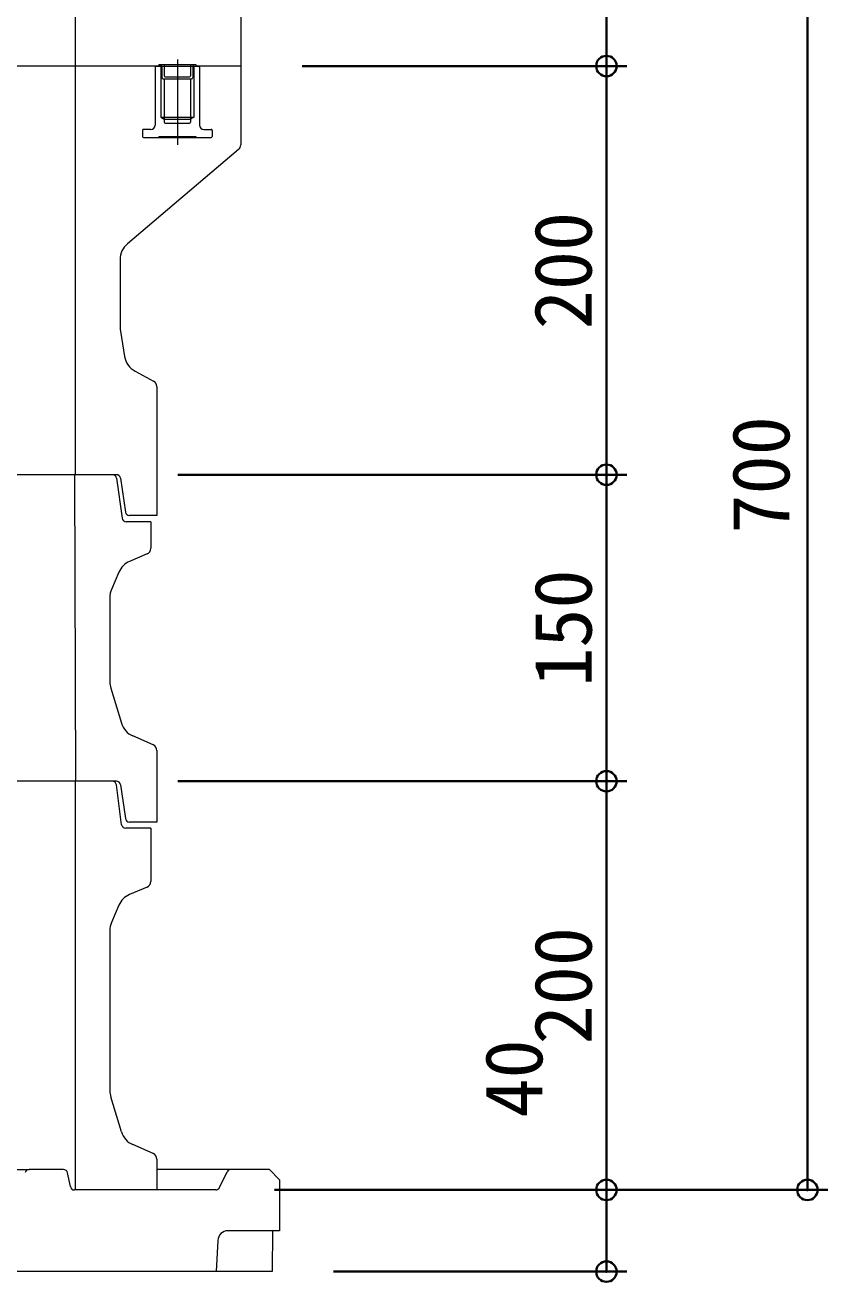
# Model space of a CAD drawing. Units: millimetres at full size, sheet at 1:20. Extents: x -5952 to 5966, y -3160 to 3160.
# Drawn here: x 822 to 1214, y 1835 to 2450 of the extents above; entities that cross this region are included whole.
import ezdxf
from ezdxf.enums import TextEntityAlignment as Align

# ---------------------------------------------------------------- set-up
doc = ezdxf.new("R2010")
doc.units = ezdxf.units.MM
doc.header["$LTSCALE"] = 20
doc.header["$PDMODE"] = 32
doc.header["$PDSIZE"] = 10
doc.layers.add('0-7_躯体', color=7, linetype='Continuous', lineweight=9)
doc.layers.add('0-C_寸法', color=1, linetype='Continuous', lineweight=40)
doc.styles.add('ＭＳ ゴシック', font='')
doc.styles.get('ＭＳ ゴシック').set_extended_font_data('MS Gothic')

msp = doc.modelspace()

# ---------------------------------------------------------------- linework, layer by layer
at = {"layer": '0-7_躯体'}
for p, q in [((846.24, 2479.98), (846.24, 2429.98)), ((927.24, 2479.98), (927.24, 2429.98)), ((887.24, 2429.98), (596.24, 2429.98)), ((846.24, 2429.98), (846.24, 2229.98)), ((885.84, 2429.98), (885.34, 2429.49)), ((885.34, 2429.49), (885.34, 2400.99)), ((887.24, 2430.74), (905.24, 2430.74)), ((887.24, 2430.74), (887.24, 2429.98)), ((888.24, 2429.98), (887.24, 2429.98)), ((888.24, 2429.98), (888.24, 2404.98)), ((888.24, 2429.98), (888.69, 2429.7)), ((888.73, 2429.49), (888.73, 2424.23)), ((889.74, 2430.74), (889.74, 2425.24)), ((896.24, 2433.21), (896.24, 2391.49)), ((902.74, 2430.74), (902.74, 2425.24)), ((903.74, 2429.49), (903.74, 2424.23)), ((904.24, 2429.98), (903.79, 2429.7)), ((904.24, 2429.98), (904.24, 2404.98)), ((904.24, 2429.98), (905.24, 2429.98)), ((904.24, 2429.98), (906.63, 2429.98)), ((905.24, 2430.74), (905.24, 2429.98)), ((927.24, 2429.98), (905.24, 2429.98)), ((906.63, 2429.98), (907.14, 2429.49)), ((907.14, 2429.49), (907.14, 2400.99)), ((927.24, 2429.98), (927.24, 2391.39)), ((889.24, 2423.73), (903.23, 2423.73)), ((889.84, 2423.73), (889.84, 2403.99)), ((890.24, 2424.74), (902.24, 2424.74)), ((902.64, 2423.73), (902.64, 2403.99)), ((888.24, 2404.98), (904.24, 2404.98)), ((888.24, 2404.98), (889.84, 2403.99)), ((904.24, 2404.98), (902.64, 2403.99)), ((883.33, 2398.99), (879.68, 2398.99)), ((889.84, 2403.99), (889.84, 2402.49)), ((889.84, 2403.99), (902.64, 2403.99)), ((890.34, 2401.99), (902.13, 2401.99)), ((902.64, 2403.99), (902.64, 2402.49)), ((909.13, 2398.99), (912.79, 2398.99)), ((879.18, 2398.49), (879.18, 2395.48)), ((879.68, 2394.99), (912.79, 2394.99)), ((887.24, 2395.48), (905.24, 2395.48)), ((887.24, 2395.48), (887.24, 2394.99)), ((905.24, 2395.48), (905.24, 2394.99)), ((913.28, 2398.49), (913.28, 2395.48)), ((926.15, 2389.09), (871.83, 2342.98)), ((868.23, 2335.3), (868.23, 2301.81)), ((868.37, 2300.16), (870.43, 2287.85)), ((875.58, 2280.66), (884.65, 2275.83)), ((886.23, 2273.19), (886.23, 2229.98)), ((866.49, 2229.98), (596.24, 2229.98)), ((845.99, 2229.98), (846.49, 2079.98)), ((866.47, 2228.26), (869.23, 2208.71)), ((868.47, 2228.26), (870.81, 2211.7)), ((886.23, 2229.98), (886.23, 2209.99)), ((886.23, 2209.99), (872.79, 2209.99)), ((883.23, 2206.99), (871.2, 2206.99)), ((883.23, 2206.99), (883.23, 2193.96)), ((881.41, 2191.2), (872.91, 2187.56)), ((867.66, 2182.3), (864.04, 2173.87)), ((863.24, 2169.93), (863.24, 2128.47)), ((863.66, 2125.56), (868.89, 2108.39)), ((884.43, 2097.77), (874.45, 2102.14)), ((866.49, 2079.98), (596.24, 2079.98)), ((846.24, 2079.98), (846.24, 1879.98)), ((869.01, 2058.72), (866.47, 2078.24)), ((868.47, 2078.26), (870.81, 2061.7)), ((883.24, 2056.99), (870.99, 2056.99)), ((883.24, 2056.99), (883.24, 2030.96)), ((881.42, 2028.21), (872.92, 2024.56)), ((867.67, 2019.3), (864.05, 2010.87)), ((863.24, 2006.93), (863.24, 1928.47)), ((868.9, 1908.39), (863.67, 1925.56)), ((884.44, 1897.77), (874.46, 1902.14)), ((886.24, 1895.02), (886.24, 1879.98)), ((368.75, 1889.99), (823.73, 1889.99)), ((840.6, 1889.99), (823.73, 1889.99)), ((843.92, 1881.59), (842.56, 1888.37)), ((921.24, 1889.99), (886.24, 1889.99)), ((916.79, 1881.09), (920.68, 1888.88)), ((946.24, 1884.99), (946.24, 1859.99)), ((886.24, 1879.98), (845.88, 1879.98)), ((915, 1879.98), (845.88, 1879.98)), ((946.24, 1859.99), (920.99, 1859.99)), ((942.79, 1859.99), (942.65, 1839.99)), ((916, 1855.23), (915.24, 1839.99)), ((942.65, 1839.99), (596.24, 1839.99))]:
    msp.add_line(p, q, dxfattribs=at)
for points in [[(885.84, 2429.98), (888.24, 2429.98), (904.24, 2429.98)], [(886.23, 2095.02), (886.23, 2059.99), (872.79, 2059.99)], [(946.24, 1884.99), (941.24, 1889.99), (921.24, 1889.99)]]:
    msp.add_lwpolyline(points, dxfattribs=at)
for centre, radius, start, end in [((888.24, 2429.49), 0.5, 0, 90), ((904.24, 2429.49), 0.5, 90, 180), ((889.24, 2424.23), 0.5, 180, 270), ((890.24, 2425.24), 0.5, 180, 270), ((902.24, 2425.24), 0.5, 270, 0), ((903.23, 2424.23), 0.5, 270, 0), ((879.68, 2398.49), 0.5, 90, 180), ((883.33, 2400.99), 2, 270, 0), ((890.34, 2402.49), 0.5, 180, 270), ((902.13, 2402.49), 0.5, 270, 0), ((909.13, 2400.99), 2, 180, 270), ((912.79, 2398.49), 0.5, 0, 90), ((879.68, 2395.48), 0.5, 180, 270), ((912.79, 2395.48), 0.5, 270, 0), ((924.24, 2391.39), 3, 309.805, 0), ((878.23, 2335.3), 10, 129.806, 180), ((878.23, 2301.81), 10, 180, 189.462), ((880.29, 2289.49), 10, 189.462, 241.928), ((883.23, 2273.19), 3, 0, 61.927), ((864.5, 2227.98), 2, 7.999, 90), ((866.49, 2227.98), 2, 7.999, 90), ((871.2, 2208.98), 2, 187.999, 270), ((872.79, 2211.99), 2, 187.999, 270), ((880.24, 2193.96), 3, 293.199, 0), ((876.85, 2178.36), 10, 113.199, 156.801), ((873.23, 2169.93), 10, 156.801, 180), ((873.23, 2128.47), 10, 180, 196.928), ((878.46, 2111.3), 10, 196.928, 246.371), ((883.23, 2095.02), 3, 0, 66.371), ((864.48, 2077.98), 2, 7.431, 90), ((866.49, 2077.98), 2, 7.999, 90), ((872.79, 2061.99), 2, 187.999, 270), ((870.99, 2058.98), 2, 187.431, 270), ((880.24, 2030.96), 3, 293.199, 0), ((876.85, 2015.36), 10, 113.199, 156.801), ((873.24, 2006.93), 10, 156.801, 180), ((873.24, 1928.47), 10, 180, 196.928), ((878.46, 1911.3), 10, 196.928, 246.371), ((883.24, 1895.02), 3, 0, 66.371), ((823.73, 1887.99), 2, 90, 163.3), ((840.6, 1887.99), 2, 11.309, 90), ((922.48, 1887.99), 2, 90, 153.435), ((845.88, 1881.98), 2, 191.309, 270), ((915, 1881.98), 2, 270, 333.435), ((920.99, 1854.98), 5, 90, 177.138)]:
    msp.add_arc(centre, radius, start, end, dxfattribs=at)
at = {"layer": '0-C_寸法'}
for p, q in [((1204.38, 2579.98), (1204.38, 1879.98)), ((1106.08, 2479.98), (1106.08, 2429.98)), ((957.24, 2429.98), (1116.08, 2429.98)), ((957.24, 2429.98), (1116.08, 2429.98)), ((1106.08, 2429.98), (1106.08, 2229.98)), ((896.5, 2229.98), (1116.08, 2229.98)), ((896.5, 2229.98), (1116.08, 2229.98)), ((1106.08, 2229.98), (1106.08, 2079.98)), ((896.5, 2079.98), (1116.08, 2079.98)), ((896.5, 2079.98), (1116.08, 2079.98)), ((1106.08, 2079.98), (1106.08, 1879.98)), ((943.76, 1879.98), (1116.08, 1879.98)), ((945, 1879.98), (1116.08, 1879.98)), ((945, 1879.98), (1214.38, 1879.98)), ((1106.08, 1879.98), (1106.08, 1839.99)), ((972.65, 1839.99), (1116.08, 1839.99))]:
    msp.add_line(p, q, dxfattribs=at)
for p in [(1106.08, 2429.98), (1106.08, 2229.98), (1106.08, 2079.98), (1106.08, 1879.98), (1204.38, 1879.98), (1106.08, 1839.99)]:
    msp.add_point(p, dxfattribs=at)

# ---------------------------------------------------------------- texts
at = {"layer": '0-C_寸法', "style": 'ＭＳ ゴシック'}
for s, p in [('200', (1107.3, 2301.18)), ('700', (1204.03, 2201.18)), ('150', (1107.3, 2126.18)), ('200', (1107.3, 1951.18)), ('40', (1083.21, 1915.37))]:
    msp.add_text(s, height=28.15, rotation=90, dxfattribs=at).set_placement(p, align=Align.BOTTOM_LEFT)

doc.saveas('drawing.dxf')
